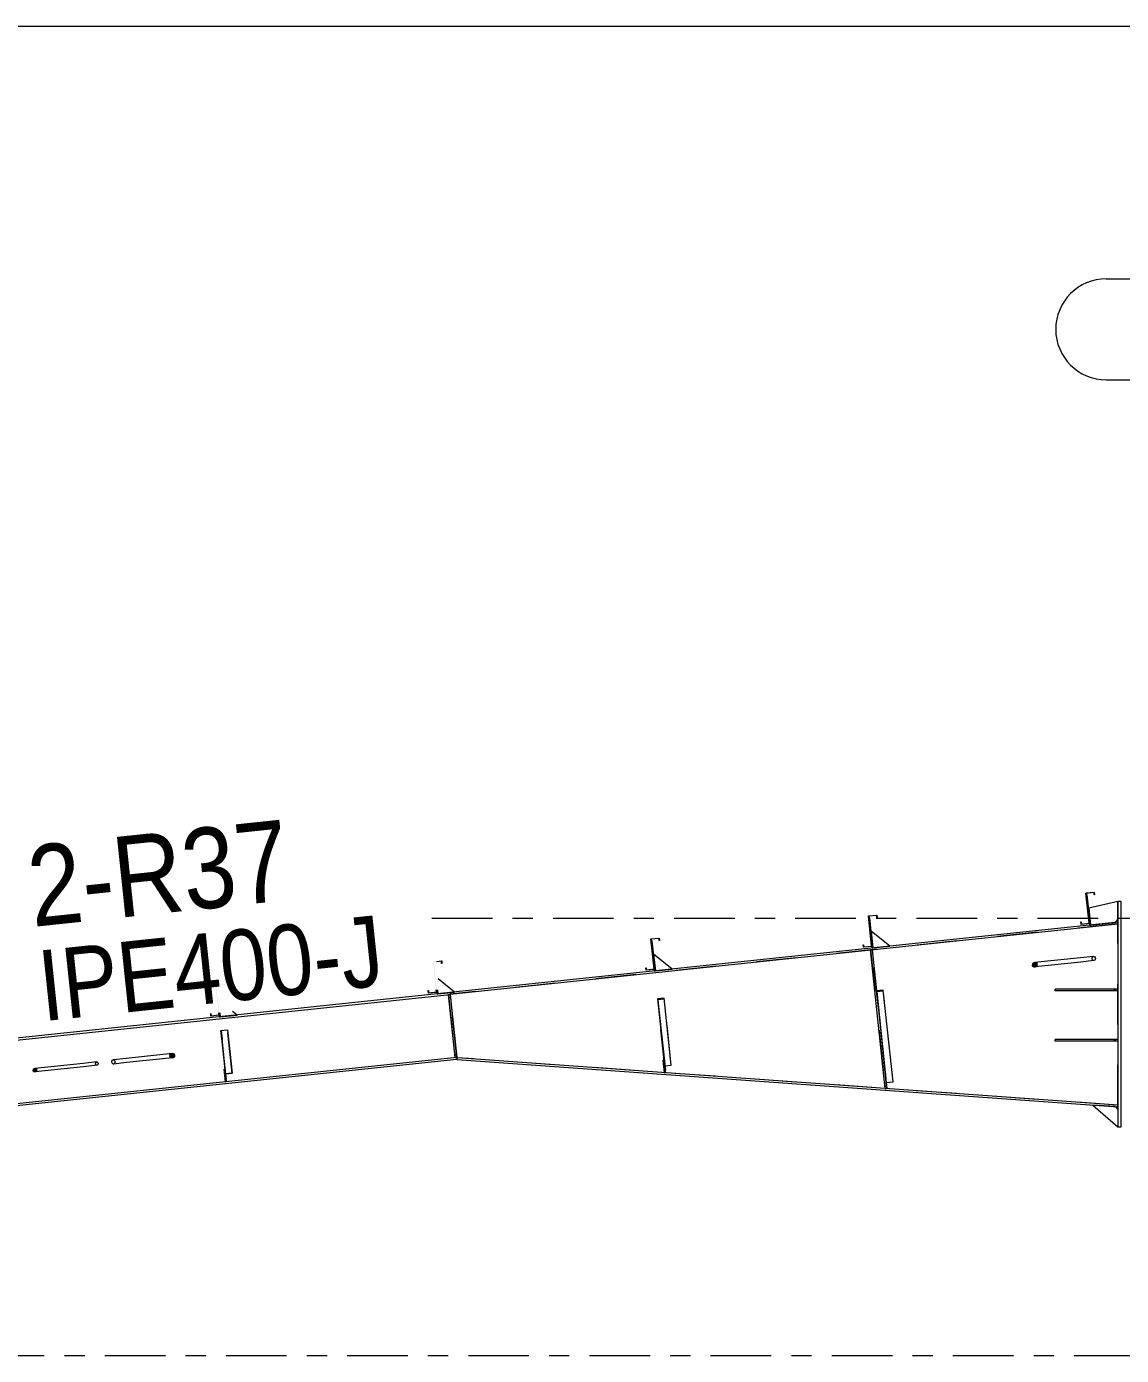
# Model space of a CAD drawing. Header units: millimetres. Extents: x -49 to 773, y -82 to 492.
# Drawn here: x 178.2 to 232.4, y 425.7 to 491.6 of the extents above; entities that cross this region are included whole.
import ezdxf

# ---------------------------------------------------------------- set-up
doc = ezdxf.new("R2010")
doc.units = ezdxf.units.MM
for name, pattern in [('XKITLINE00', [0]), ('XKITLINE02', [4, 2, -2]), ('XKITLINE03', [6, 3, -1, 1, -1])]:
    doc.linetypes.add(name, pattern=pattern)
for name, color, linetype, lineweight in [('DrawingSheet', 5, 'Continuous', 0), ('Part', 2, 'Continuous', 0), ('PartMark', 7, 'Continuous', 0), ('S-grid', 1, 'Continuous', 0)]:
    doc.layers.add(name, color=color, linetype=linetype, lineweight=lineweight)
doc.styles.add('ARIAL', font='ARIAL.TTF')

# ---------------------------------------------------------------- blocks, each defined once
blk = doc.blocks.new('*A309')
at = {"layer": 'Part'}
blk.add_hatch(color=3, dxfattribs=at).paths.add_polyline_path([(220.278, 443.81), (220.61, 443.845), (220.613, 443.813), (220.298, 443.78), (220.363, 443.167), (220.347, 443.165)], flags=17)
blk = doc.blocks.new('*A310')
at = {"layer": 'Part'}
blk.add_hatch(color=3, dxfattribs=at).paths.add_polyline_path([(209.428, 443.407), (209.759, 443.442), (209.762, 443.416), (209.447, 443.382), (209.499, 442.887), (209.483, 442.886)], flags=17)
blk = doc.blocks.new('*A352')
at = {"layer": 'Part'}
blk.add_hatch(color=3, dxfattribs=at).paths.add_polyline_path([(187.552, 444.11), (187.966, 444.153), (187.979, 444.029), (187.964, 444.027), (187.953, 444.137), (187.568, 444.096), (187.726, 442.603), (187.311, 442.559), (187.298, 442.683), (187.313, 442.685), (187.325, 442.576), (187.709, 442.616)], flags=17)
blk = doc.blocks.new('*A353')
at = {"layer": 'Part'}
blk.add_hatch(color=3, dxfattribs=at).paths.add_polyline_path([(198.325, 445.246), (198.74, 445.29), (198.753, 445.165), (198.738, 445.164), (198.726, 445.273), (198.342, 445.233), (198.499, 443.739), (198.085, 443.696), (198.072, 443.82), (198.087, 443.821), (198.098, 443.712), (198.483, 443.753)], flags=17)
blk = doc.blocks.new('*A354')
at = {"layer": 'Part'}
blk.add_hatch(color=3, dxfattribs=at).paths.add_polyline_path([(209.099, 446.382), (209.513, 446.426), (209.526, 446.302), (209.511, 446.3), (209.5, 446.41), (209.115, 446.369), (209.273, 444.876), (208.858, 444.832), (208.845, 444.956), (208.86, 444.958), (208.872, 444.848), (209.256, 444.889)], flags=17)
blk = doc.blocks.new('*A355')
at = {"layer": 'Part'}
blk.add_hatch(color=3, dxfattribs=at).paths.add_polyline_path([(219.872, 447.519), (220.287, 447.562), (220.3, 447.438), (220.285, 447.437), (220.273, 447.546), (219.889, 447.505), (220.046, 446.012), (219.632, 445.968), (219.619, 446.093), (219.634, 446.094), (219.645, 445.985), (220.03, 446.025)], flags=17)
blk = doc.blocks.new('*A360')
at = {"layer": 'Part'}
blk.add_hatch(color=3, dxfattribs=at).paths.add_polyline_path([(187.806, 441.841), (188.137, 441.876), (188.14, 441.855), (187.825, 441.822), (187.867, 441.423), (187.85, 441.421)], flags=17)
blk = doc.blocks.new('*A361')
at = {"layer": 'Part'}
blk.add_hatch(color=3, dxfattribs=at).paths.add_polyline_path([(178.587, 439.963), (178.666, 439.947), (178.704, 439.892), (178.678, 439.83), (178.605, 439.797), (178.525, 439.814), (178.488, 439.869), (178.513, 439.931)], flags=17)
blk = doc.blocks.new('*A371')
at = {"layer": 'Part'}
blk.add_hatch(color=3, dxfattribs=at).paths.add_polyline_path([(185.456, 440.694), (185.508, 440.662), (185.531, 440.612), (185.519, 440.558), (185.474, 440.515), (185.41, 440.494), (185.342, 440.501), (185.29, 440.534), (185.267, 440.584), (185.279, 440.637), (185.323, 440.681), (185.388, 440.701)], flags=17)
blk = doc.blocks.new('*A382')
at = {"layer": 'Part'}
blk.add_hatch(color=3, dxfattribs=at).paths.add_polyline_path([(230.646, 448.655), (231.06, 448.699), (231.073, 448.574), (231.058, 448.573), (231.047, 448.682), (230.662, 448.642), (230.82, 447.148), (230.405, 447.105), (230.392, 447.229), (230.407, 447.231), (230.419, 447.121), (230.803, 447.162)], flags=17)
blk = doc.blocks.new('*A383')
at = {"layer": 'Part'}
blk.add_hatch(color=3, dxfattribs=at).paths.add_polyline_path([(187.552, 444.11), (187.966, 444.153), (187.979, 444.029), (187.964, 444.027), (187.953, 444.137), (187.568, 444.096), (187.726, 442.603), (187.311, 442.559), (187.298, 442.683), (187.313, 442.685), (187.325, 442.576), (187.709, 442.616)], flags=17)
blk = doc.blocks.new('*A384')
at = {"layer": 'Part'}
blk.add_hatch(color=3, dxfattribs=at).paths.add_polyline_path([(198.325, 445.246), (198.74, 445.29), (198.753, 445.165), (198.738, 445.164), (198.726, 445.273), (198.342, 445.233), (198.499, 443.739), (198.085, 443.696), (198.072, 443.82), (198.087, 443.821), (198.098, 443.712), (198.483, 443.753)], flags=17)
blk = doc.blocks.new('*A385')
at = {"layer": 'Part'}
blk.add_hatch(color=3, dxfattribs=at).paths.add_polyline_path([(209.099, 446.382), (209.513, 446.426), (209.526, 446.302), (209.511, 446.3), (209.5, 446.41), (209.115, 446.369), (209.273, 444.876), (208.858, 444.832), (208.845, 444.956), (208.86, 444.958), (208.872, 444.848), (209.256, 444.889)], flags=17)
blk = doc.blocks.new('*A386')
at = {"layer": 'Part'}
blk.add_hatch(color=3, dxfattribs=at).paths.add_polyline_path([(219.872, 447.519), (220.287, 447.562), (220.3, 447.438), (220.285, 447.437), (220.273, 447.546), (219.889, 447.505), (220.046, 446.012), (219.632, 445.968), (219.619, 446.093), (219.634, 446.094), (219.645, 445.985), (220.03, 446.025)], flags=17)
blk = doc.blocks.new('*A388')
at = {"layer": 'Part'}
blk.add_hatch(color=3, dxfattribs=at).paths.add_polyline_path([(228.171, 445.2), (228.223, 445.167), (228.246, 445.117), (228.234, 445.064), (228.19, 445.02), (228.125, 445), (228.058, 445.007), (228.005, 445.039), (227.982, 445.089), (227.994, 445.143), (228.039, 445.186), (228.103, 445.207)], flags=17)
blk = doc.blocks.new('*A392')
at = {"layer": 'Part'}
blk.add_hatch(color=3, dxfattribs=at).paths.add_polyline_path([(230.646, 448.655), (231.06, 448.699), (231.073, 448.574), (231.058, 448.573), (231.047, 448.682), (230.662, 448.642), (230.82, 447.148), (230.405, 447.105), (230.392, 447.229), (230.407, 447.231), (230.419, 447.121), (230.803, 447.162)], flags=17)
blk = doc.blocks.new('*A477')
at = {"layer": 'DrawingSheet', "color": 5, "linetype": 'XKITLINE00', "lineweight": 0}
blk.add_line((773.263, 491.582), (-46.737, 491.582), dxfattribs=at)
blk = doc.blocks.new('*A1511')
at = {"layer": 'S-grid', "color": 1, "linetype": 'XKITLINE03', "lineweight": 0}
blk.add_line((198.252, 447.415), (270.035, 447.415), dxfattribs=at)
blk = doc.blocks.new('*A1512')
at = {"layer": 'S-grid', "color": 1, "linetype": 'XKITLINE03', "lineweight": 0}
blk.add_line((2.06, 425.748), (484.241, 425.748), dxfattribs=at)
blk = doc.blocks.new('*A1564')
at = {"layer": 'Part', "color": 2, "linetype": 'XKITLINE00', "lineweight": 0}
for p, q in [((220.61, 443.845), (220.278, 443.81)), ((220.278, 443.81), (220.742, 439.416)), ((220.298, 443.78), (220.613, 443.813)), ((220.792, 439.104), (220.298, 443.78)), ((221.09, 439.299), (220.61, 443.845)), ((220.363, 443.167), (220.347, 443.165)), ((220.775, 439.266), (221.09, 439.299)), ((220.775, 439.102), (220.792, 439.104))]:
    blk.add_line(p, q, dxfattribs=at)
at = {"layer": 'Part', "color": 7, "linetype": 'XKITLINE02', "lineweight": 0}
for p, q in [((220.742, 439.416), (220.775, 439.102)), ((220.757, 439.273), (221.089, 439.308))]:
    blk.add_line(p, q, dxfattribs=at)
blk = doc.blocks.new('*A1565')
at = {"layer": 'Part', "color": 2, "linetype": 'XKITLINE00', "lineweight": 0}
for p, q in [((219.939, 447.425), (219.898, 447.421)), ((220.096, 445.933), (219.939, 447.425)), ((220.046, 446.012), (220.055, 445.929))]:
    blk.add_line(p, q, dxfattribs=at)
at = {"layer": 'Part', "color": 7, "linetype": 'XKITLINE02', "lineweight": 0}
for p, q in [((219.898, 447.421), (220.046, 446.012)), ((220.055, 445.929), (220.096, 445.933))]:
    blk.add_line(p, q, dxfattribs=at)
blk = doc.blocks.new('*A1566')
at = {"layer": 'Part', "color": 7, "linetype": 'XKITLINE02', "lineweight": 0}
for p, q in [((219.981, 445.837), (220.064, 445.846)), ((220.278, 443.81), (220.742, 439.416)), ((220.693, 439.083), (220.776, 439.092)), ((220.705, 438.973), (220.706, 438.959)), ((220.789, 438.967), (220.706, 438.959))]:
    blk.add_line(p, q, dxfattribs=at)
at = {"layer": 'Part', "color": 2, "linetype": 'XKITLINE00', "lineweight": 0}
for p, q in [((220.705, 438.973), (219.981, 445.837)), ((220.064, 445.846), (220.278, 443.81)), ((220.742, 439.416), (220.789, 438.967))]:
    blk.add_line(p, q, dxfattribs=at)
blk = doc.blocks.new('*A1567')
at = {"layer": 'Part', "color": 7, "linetype": 'XKITLINE02', "lineweight": 0}
for p, q in [((220.064, 445.846), (219.981, 445.837)), ((219.981, 445.837), (220.706, 438.959)), ((220.789, 438.967), (220.064, 445.846)), ((220.693, 439.083), (220.776, 439.092)), ((220.706, 438.959), (220.789, 438.967))]:
    blk.add_line(p, q, dxfattribs=at)
blk = doc.blocks.new('*A1568')
at = {"layer": 'Part', "color": 2, "linetype": 'XKITLINE00', "lineweight": 0}
blk.add_line((220.925, 446.021), (220.009, 446.762), dxfattribs=at)
at = {"layer": 'Part', "color": 7, "linetype": 'XKITLINE02', "lineweight": 0}
for p, q in [((220.009, 446.762), (220.096, 445.933)), ((220.096, 445.933), (220.925, 446.021))]:
    blk.add_line(p, q, dxfattribs=at)
blk = doc.blocks.new('*A1569')
at = {"layer": 'Part', "color": 2, "linetype": 'XKITLINE00', "lineweight": 0}
for p, q in [((209.759, 443.442), (209.428, 443.407)), ((209.428, 443.407), (209.77, 440.162)), ((209.447, 443.382), (209.762, 443.416)), ((209.447, 443.382), (209.499, 442.887)), ((210.109, 440.121), (209.759, 443.442)), ((209.499, 442.887), (209.483, 442.886)), ((209.499, 442.887), (209.816, 439.888)), ((209.794, 440.088), (210.109, 440.121)), ((209.799, 439.886), (209.816, 439.888))]:
    blk.add_line(p, q, dxfattribs=at)
at = {"layer": 'Part', "color": 7, "linetype": 'XKITLINE02', "lineweight": 0}
for p, q in [((209.77, 440.162), (209.799, 439.886)), ((209.777, 440.097), (210.108, 440.132))]:
    blk.add_line(p, q, dxfattribs=at)
blk = doc.blocks.new('*A1570')
at = {"layer": 'Part', "color": 7, "linetype": 'XKITLINE02', "lineweight": 0}
for p, q in [((209.799, 439.886), (209.428, 443.407)), ((209.816, 439.888), (209.447, 443.382)), ((210.109, 440.121), (209.759, 443.442)), ((209.777, 440.097), (210.108, 440.132)), ((209.794, 440.088), (210.109, 440.121)), ((209.799, 439.886), (209.816, 439.888))]:
    blk.add_line(p, q, dxfattribs=at)
blk = doc.blocks.new('*A1571')
at = {"layer": 'Part', "color": 7, "linetype": 'XKITLINE02', "lineweight": 0}
for p, q in [((209.747, 440.375), (209.706, 440.37)), ((209.706, 440.37), (209.772, 439.749)), ((209.813, 439.753), (209.747, 440.375)), ((209.758, 439.873), (209.8, 439.878)), ((209.772, 439.749), (209.813, 439.753))]:
    blk.add_line(p, q, dxfattribs=at)
blk = doc.blocks.new('*A1572')
at = {"layer": 'Part', "color": 2, "linetype": 'XKITLINE00', "lineweight": 0}
for p, q in [((209.166, 446.289), (209.124, 446.284)), ((209.323, 444.797), (209.166, 446.289)), ((209.273, 444.876), (209.281, 444.793))]:
    blk.add_line(p, q, dxfattribs=at)
at = {"layer": 'Part', "color": 7, "linetype": 'XKITLINE02', "lineweight": 0}
for p, q in [((209.124, 446.284), (209.273, 444.876)), ((209.281, 444.793), (209.323, 444.797))]:
    blk.add_line(p, q, dxfattribs=at)
blk = doc.blocks.new('*A1573')
at = {"layer": 'Part', "color": 2, "linetype": 'XKITLINE00', "lineweight": 0}
for p, q in [((209.706, 440.37), (209.747, 440.375)), ((209.771, 439.756), (209.706, 440.37)), ((209.77, 440.162), (209.813, 439.753))]:
    blk.add_line(p, q, dxfattribs=at)
at = {"layer": 'Part', "color": 7, "linetype": 'XKITLINE02', "lineweight": 0}
for p, q in [((209.747, 440.375), (209.77, 440.162)), ((209.758, 439.873), (209.8, 439.878)), ((209.771, 439.756), (209.772, 439.749)), ((209.813, 439.753), (209.772, 439.749))]:
    blk.add_line(p, q, dxfattribs=at)
blk = doc.blocks.new('*A1574')
at = {"layer": 'Part', "color": 2, "linetype": 'XKITLINE00', "lineweight": 0}
blk.add_line((210.152, 444.885), (209.235, 445.626), dxfattribs=at)
at = {"layer": 'Part', "color": 7, "linetype": 'XKITLINE02', "lineweight": 0}
for p, q in [((209.235, 445.626), (209.323, 444.797)), ((209.323, 444.797), (210.152, 444.885))]:
    blk.add_line(p, q, dxfattribs=at)
blk = doc.blocks.new('*A1578')
at = {"layer": 'Part', "color": 2, "linetype": 'XKITLINE00', "lineweight": 0}
for p, q in [((232.227, 448.232), (232.227, 437.066)), ((232.394, 448.232), (232.227, 448.232)), ((232.394, 437.066), (232.394, 448.232)), ((232.227, 437.066), (232.394, 437.066))]:
    blk.add_line(p, q, dxfattribs=at)
blk = doc.blocks.new('*A1580')
at = {"layer": 'Part', "color": 2, "linetype": 'XKITLINE00', "lineweight": 0}
for p, q in [((230.98, 438.154), (232.227, 437.066)), ((232.102, 438.074), (232.227, 437.94))]:
    blk.add_line(p, q, dxfattribs=at)
at = {"layer": 'Part', "color": 7, "linetype": 'XKITLINE02', "lineweight": 0}
for p, q in [((232.102, 438.074), (230.98, 438.154)), ((232.227, 437.94), (232.227, 437.066))]:
    blk.add_line(p, q, dxfattribs=at)
blk = doc.blocks.new('*A1584')
at = {"layer": 'Part', "color": 2, "linetype": 'XKITLINE00', "lineweight": 0}
for p, q in [((232.227, 441.399), (229.127, 441.399)), ((229.127, 441.399), (229.127, 441.316)), ((232.227, 441.316), (229.127, 441.316)), ((232.06, 441.316), (232.06, 441.399))]:
    blk.add_line(p, q, dxfattribs=at)
at = {"layer": 'Part', "color": 7, "linetype": 'XKITLINE02', "lineweight": 0}
for p, q in [((232.102, 441.316), (232.102, 441.399)), ((232.227, 441.399), (232.227, 441.316))]:
    blk.add_line(p, q, dxfattribs=at)
blk = doc.blocks.new('*A1585')
at = {"layer": 'Part', "color": 2, "linetype": 'XKITLINE00', "lineweight": 0}
for p, q in [((232.227, 443.899), (229.127, 443.899)), ((229.127, 443.899), (229.127, 443.816)), ((232.227, 443.816), (229.127, 443.816)), ((232.06, 443.816), (232.06, 443.899))]:
    blk.add_line(p, q, dxfattribs=at)
at = {"layer": 'Part', "color": 7, "linetype": 'XKITLINE02', "lineweight": 0}
for p, q in [((232.102, 443.816), (232.102, 443.899)), ((232.227, 443.899), (232.227, 443.816))]:
    blk.add_line(p, q, dxfattribs=at)
blk = doc.blocks.new('*A1586')
at = {"layer": 'Part', "color": 7, "linetype": 'XKITLINE02', "lineweight": 0}
for p, q in [((232.227, 441.399), (229.127, 441.399)), ((229.127, 441.316), (229.127, 441.399)), ((232.227, 441.316), (229.127, 441.316)), ((232.06, 441.316), (232.06, 441.399)), ((232.102, 441.316), (232.102, 441.399)), ((232.227, 441.399), (232.227, 441.316))]:
    blk.add_line(p, q, dxfattribs=at)
blk = doc.blocks.new('*A1587')
at = {"layer": 'Part', "color": 7, "linetype": 'XKITLINE02', "lineweight": 0}
for p, q in [((232.227, 443.899), (229.127, 443.899)), ((229.127, 443.816), (229.127, 443.899)), ((232.227, 443.816), (229.127, 443.816)), ((232.06, 443.816), (232.06, 443.899)), ((232.102, 443.816), (232.102, 443.899)), ((232.227, 443.899), (232.227, 443.816))]:
    blk.add_line(p, q, dxfattribs=at)
blk = doc.blocks.new('*A1588')
at = {"layer": 'Part', "color": 2, "linetype": 'XKITLINE00', "lineweight": 0}
for p, q in [((232.227, 448.232), (230.783, 447.899)), ((230.783, 447.899), (230.87, 447.07)), ((232.103, 447.2), (232.227, 447.338))]:
    blk.add_line(p, q, dxfattribs=at)
at = {"layer": 'Part', "color": 7, "linetype": 'XKITLINE02', "lineweight": 0}
for p, q in [((232.227, 447.338), (232.227, 448.232)), ((230.87, 447.07), (232.103, 447.2))]:
    blk.add_line(p, q, dxfattribs=at)
blk = doc.blocks.new('*A1589')
at = {"layer": 'Part', "color": 2, "linetype": 'XKITLINE00', "lineweight": 0}
for p, q in [((230.713, 448.562), (230.671, 448.557)), ((230.87, 447.07), (230.713, 448.562)), ((230.82, 447.148), (230.829, 447.065))]:
    blk.add_line(p, q, dxfattribs=at)
at = {"layer": 'Part', "color": 7, "linetype": 'XKITLINE02', "lineweight": 0}
for p, q in [((230.671, 448.557), (230.82, 447.148)), ((230.829, 447.065), (230.87, 447.07))]:
    blk.add_line(p, q, dxfattribs=at)
blk = doc.blocks.new('*A1721')
at = {"layer": 'Part', "color": 2, "linetype": 'XKITLINE00', "lineweight": 0}
for p, q in [((187.298, 442.683), (187.313, 442.685)), ((187.299, 442.675), (187.298, 442.683)), ((187.311, 442.559), (187.299, 442.675)), ((187.726, 442.603), (187.311, 442.559)), ((187.313, 442.685), (187.314, 442.677)), ((187.314, 442.677), (187.325, 442.576)), ((187.325, 442.576), (187.709, 442.616)), ((187.709, 442.616), (187.698, 442.717)), ((187.713, 442.719), (187.726, 442.603))]:
    blk.add_line(p, q, dxfattribs=at)
blk = doc.blocks.new('*A1722')
at = {"layer": 'Part', "color": 2, "linetype": 'XKITLINE00', "lineweight": 0}
for p, q in [((198.479, 445.262), (198.74, 445.29)), ((198.726, 445.273), (198.481, 445.247)), ((198.738, 445.164), (198.726, 445.273)), ((198.753, 445.165), (198.738, 445.164)), ((198.74, 445.29), (198.753, 445.165)), ((198.072, 443.82), (198.087, 443.821)), ((198.073, 443.812), (198.072, 443.82)), ((198.085, 443.696), (198.073, 443.812)), ((198.499, 443.739), (198.085, 443.696)), ((198.087, 443.821), (198.087, 443.813)), ((198.087, 443.813), (198.098, 443.712)), ((198.098, 443.712), (198.483, 443.753)), ((198.483, 443.753), (198.472, 443.854)), ((198.487, 443.855), (198.499, 443.739))]:
    blk.add_line(p, q, dxfattribs=at)
blk = doc.blocks.new('*A1723')
at = {"layer": 'Part', "color": 2, "linetype": 'XKITLINE00', "lineweight": 0}
for p, q in [((209.099, 446.382), (209.513, 446.426)), ((209.256, 444.889), (209.099, 446.382)), ((209.5, 446.41), (209.115, 446.369)), ((209.115, 446.369), (209.273, 444.876)), ((209.511, 446.3), (209.5, 446.41)), ((209.513, 446.426), (209.526, 446.302)), ((209.526, 446.302), (209.511, 446.3)), ((208.845, 444.956), (208.86, 444.958)), ((208.858, 444.832), (208.845, 444.956)), ((209.273, 444.876), (208.858, 444.832)), ((208.86, 444.958), (208.872, 444.848)), ((208.872, 444.848), (209.256, 444.889))]:
    blk.add_line(p, q, dxfattribs=at)
blk = doc.blocks.new('*A1724')
at = {"layer": 'Part', "color": 2, "linetype": 'XKITLINE00', "lineweight": 0}
for p, q in [((219.872, 447.519), (220.287, 447.562)), ((220.03, 446.025), (219.872, 447.519)), ((220.273, 447.546), (219.889, 447.505)), ((219.889, 447.505), (220.046, 446.012)), ((220.285, 447.437), (220.273, 447.546)), ((220.3, 447.438), (220.285, 447.437)), ((220.287, 447.562), (220.3, 447.438)), ((219.619, 446.093), (219.634, 446.094)), ((219.632, 445.968), (219.619, 446.093)), ((220.046, 446.012), (219.632, 445.968)), ((219.634, 446.094), (219.645, 445.985)), ((219.645, 445.985), (220.03, 446.025))]:
    blk.add_line(p, q, dxfattribs=at)
blk = doc.blocks.new('*A1725')
at = {"layer": 'Part', "color": 2, "linetype": 'XKITLINE00', "lineweight": 0}
for p, q in [((199.144, 443.723), (126.51, 436.062)), ((199.155, 443.616), (126.522, 435.955)), ((199.153, 443.641), (199.155, 443.616)), ((199.482, 440.516), (134.536, 433.666)), ((199.482, 440.516), (199.494, 440.409)), ((199.494, 440.409), (134.548, 433.558)), ((134.205, 433.631), (126.849, 432.855)), ((134.216, 433.523), (126.86, 432.747))]:
    blk.add_line(p, q, dxfattribs=at)
at = {"layer": 'Part', "color": 7, "linetype": 'XKITLINE02', "lineweight": 0}
for p, q in [((199.144, 443.723), (199.153, 443.641)), ((199.155, 443.616), (199.482, 440.516)), ((126.51, 436.062), (126.86, 432.747)), ((134.536, 433.666), (134.205, 433.631)), ((134.548, 433.558), (134.216, 433.523))]:
    blk.add_line(p, q, dxfattribs=at)
blk = doc.blocks.new('*A1737')
at = {"layer": 'Part', "color": 2, "linetype": 'XKITLINE00', "lineweight": 0}
for p, q in [((199.5, 440.492), (199.494, 440.409)), ((232.227, 438.149), (199.5, 440.492)), ((199.494, 440.409), (232.221, 438.065)), ((232.221, 438.065), (232.227, 438.149))]:
    blk.add_line(p, q, dxfattribs=at)
blk = doc.blocks.new('*A1738')
at = {"layer": 'Part', "color": 2, "linetype": 'XKITLINE00', "lineweight": 0}
for p, q in [((232.218, 447.212), (199.144, 443.723)), ((199.153, 443.641), (232.227, 447.129)), ((232.227, 447.129), (232.218, 447.212)), ((199.144, 443.723), (199.153, 443.641))]:
    blk.add_line(p, q, dxfattribs=at)
blk = doc.blocks.new('*A1739')
at = {"layer": 'Part', "color": 7, "linetype": 'XKITLINE02', "lineweight": 0}
for p, q in [((232.227, 447.129), (199.153, 443.641)), ((232.227, 438.149), (232.227, 447.129)), ((199.153, 443.641), (199.485, 440.493)), ((232.227, 438.149), (199.5, 440.492))]:
    blk.add_line(p, q, dxfattribs=at)
at = {"layer": 'Part', "color": 2, "linetype": 'XKITLINE00', "lineweight": 0}
blk.add_line((199.5, 440.492), (199.485, 440.493), dxfattribs=at)
blk = doc.blocks.new('*A1746')
at = {"layer": 'Part', "color": 7, "linetype": 'XKITLINE02', "lineweight": 0}
for p, q in [((187.713, 442.719), (187.726, 442.603)), ((187.734, 442.52), (187.776, 442.524))]:
    blk.add_line(p, q, dxfattribs=at)
at = {"layer": 'Part', "color": 2, "linetype": 'XKITLINE00', "lineweight": 0}
for p, q in [((187.726, 442.603), (187.734, 442.52)), ((187.776, 442.524), (187.755, 442.723))]:
    blk.add_line(p, q, dxfattribs=at)
blk = doc.blocks.new('*A1747')
at = {"layer": 'Part', "color": 2, "linetype": 'XKITLINE00', "lineweight": 0}
for p, q in [((187.966, 439.93), (188.007, 439.934)), ((188.031, 439.308), (187.966, 439.93)), ((188.034, 439.675), (188.073, 439.313))]:
    blk.add_line(p, q, dxfattribs=at)
at = {"layer": 'Part', "color": 7, "linetype": 'XKITLINE02', "lineweight": 0}
for p, q in [((188.007, 439.934), (188.034, 439.675)), ((188.018, 439.433), (188.059, 439.437)), ((188.073, 439.313), (188.031, 439.308))]:
    blk.add_line(p, q, dxfattribs=at)
blk = doc.blocks.new('*A1748')
at = {"layer": 'Part', "color": 7, "linetype": 'XKITLINE02', "lineweight": 0}
for p, q in [((187.755, 442.723), (187.776, 442.524)), ((187.776, 442.524), (188.604, 442.612))]:
    blk.add_line(p, q, dxfattribs=at)
at = {"layer": 'Part', "color": 2, "linetype": 'XKITLINE00', "lineweight": 0}
blk.add_line((188.604, 442.612), (188.385, 442.79), dxfattribs=at)
blk = doc.blocks.new('*A1751')
at = {"layer": 'Part', "color": 7, "linetype": 'XKITLINE02', "lineweight": 0}
for p, q in [((188.007, 439.934), (187.966, 439.93)), ((187.966, 439.93), (188.031, 439.308)), ((188.073, 439.313), (188.007, 439.934)), ((188.018, 439.433), (188.059, 439.437)), ((188.031, 439.308), (188.073, 439.313))]:
    blk.add_line(p, q, dxfattribs=at)
blk = doc.blocks.new('*A1752')
at = {"layer": 'Part', "color": 7, "linetype": 'XKITLINE02', "lineweight": 0}
for p, q in [((188.058, 439.453), (187.806, 441.841)), ((188.074, 439.454), (187.825, 441.822)), ((188.363, 439.736), (188.137, 441.876)), ((188.03, 439.714), (188.362, 439.749)), ((188.048, 439.703), (188.363, 439.736)), ((188.058, 439.453), (188.074, 439.454))]:
    blk.add_line(p, q, dxfattribs=at)
blk = doc.blocks.new('*A1753')
at = {"layer": 'Part', "color": 2, "linetype": 'XKITLINE00', "lineweight": 0}
for p, q in [((187.806, 441.841), (188.137, 441.876)), ((187.85, 441.421), (187.806, 441.841)), ((188.14, 441.855), (187.825, 441.822)), ((187.825, 441.822), (187.867, 441.423)), ((188.137, 441.876), (188.363, 439.736)), ((187.867, 441.423), (187.85, 441.421)), ((187.85, 441.421), (188.034, 439.675)), ((188.074, 439.454), (187.867, 441.423)), ((188.048, 439.703), (188.363, 439.736)), ((188.058, 439.453), (188.074, 439.454))]:
    blk.add_line(p, q, dxfattribs=at)
at = {"layer": 'Part', "color": 7, "linetype": 'XKITLINE02', "lineweight": 0}
for p, q in [((188.03, 439.714), (188.362, 439.749)), ((188.034, 439.675), (188.058, 439.453))]:
    blk.add_line(p, q, dxfattribs=at)
blk = doc.blocks.new('*A1754')
at = {"layer": 'Part', "color": 7, "linetype": 'XKITLINE02', "lineweight": 0}
for p, q in [((198.487, 443.855), (198.499, 443.739)), ((198.508, 443.656), (198.549, 443.661))]:
    blk.add_line(p, q, dxfattribs=at)
at = {"layer": 'Part', "color": 2, "linetype": 'XKITLINE00', "lineweight": 0}
for p, q in [((198.499, 443.739), (198.508, 443.656)), ((198.549, 443.661), (198.528, 443.86))]:
    blk.add_line(p, q, dxfattribs=at)
blk = doc.blocks.new('*A1755')
at = {"layer": 'Part', "color": 2, "linetype": 'XKITLINE00', "lineweight": 0}
blk.add_line((199.378, 443.748), (198.57, 444.402), dxfattribs=at)
at = {"layer": 'Part', "color": 7, "linetype": 'XKITLINE02', "lineweight": 0}
for p, q in [((198.528, 443.86), (198.549, 443.661)), ((198.549, 443.661), (199.378, 443.748))]:
    blk.add_line(p, q, dxfattribs=at)
blk = doc.blocks.new('*A1756')
at = {"layer": 'Part', "color": 7, "linetype": 'XKITLINE02', "lineweight": 0}
for p, q in [((199.155, 443.616), (199.073, 443.607)), ((199.073, 443.607), (199.4, 440.508)), ((199.086, 443.483), (199.169, 443.491)), ((199.482, 440.516), (199.155, 443.616)), ((199.386, 440.632), (199.469, 440.641)), ((199.4, 440.508), (199.482, 440.516))]:
    blk.add_line(p, q, dxfattribs=at)
blk = doc.blocks.new('*A1757')
at = {"layer": 'Part', "color": 7, "linetype": 'XKITLINE02', "lineweight": 0}
for p, q in [((199.155, 443.616), (199.073, 443.607)), ((199.086, 443.483), (199.169, 443.491)), ((199.469, 440.641), (199.386, 440.632)), ((199.482, 440.516), (199.4, 440.508))]:
    blk.add_line(p, q, dxfattribs=at)
at = {"layer": 'Part', "color": 2, "linetype": 'XKITLINE00', "lineweight": 0}
for p, q in [((199.4, 440.508), (199.073, 443.607)), ((199.155, 443.616), (199.482, 440.516))]:
    blk.add_line(p, q, dxfattribs=at)
blk = doc.blocks.new('*A1758')
at = {"layer": 'Part', "color": 7, "linetype": 'XKITLINE02', "lineweight": 0}
for p, q in [((220.775, 439.102), (220.278, 443.81)), ((220.792, 439.104), (220.298, 443.78)), ((221.09, 439.299), (220.61, 443.845)), ((220.757, 439.273), (221.089, 439.308)), ((220.775, 439.266), (221.09, 439.299)), ((220.775, 439.102), (220.792, 439.104))]:
    blk.add_line(p, q, dxfattribs=at)
blk = doc.blocks.new('*A1760')
at = {"layer": 'Part', "color": 2, "linetype": 'XKITLINE00', "lineweight": 0}
for p, q in [((178.513, 439.931), (178.488, 439.869)), ((178.488, 439.869), (178.525, 439.814)), ((178.587, 439.963), (178.513, 439.931)), ((178.525, 439.814), (178.605, 439.797)), ((180.99, 440.217), (178.587, 439.963)), ((178.666, 439.947), (178.587, 439.963)), ((181.008, 440.051), (178.605, 439.797)), ((178.605, 439.797), (178.678, 439.83)), ((178.704, 439.892), (178.666, 439.947)), ((178.678, 439.83), (178.704, 439.892))]:
    blk.add_line(p, q, dxfattribs=at)
at = {"layer": 'Part', "color": 7, "linetype": 'XKITLINE02', "lineweight": 0}
for p, q in [((181.657, 440.287), (180.99, 440.217)), ((181.675, 440.121), (181.008, 440.051)), ((181.602, 440.197), (181.615, 440.258)), ((181.627, 440.141), (181.602, 440.197)), ((181.615, 440.258), (181.657, 440.287)), ((181.675, 440.121), (181.627, 440.141)), ((181.657, 440.287), (181.705, 440.267)), ((181.717, 440.15), (181.675, 440.121)), ((181.705, 440.267), (181.729, 440.211)), ((181.729, 440.211), (181.717, 440.15))]:
    blk.add_line(p, q, dxfattribs=at)
blk = doc.blocks.new('*A1796')
at = {"layer": 'Part', "color": 7, "linetype": 'XKITLINE02', "lineweight": 0}
for p, q in [((183.114, 440.462), (182.47, 440.394)), ((182.4, 440.281), (182.405, 440.334)), ((182.416, 440.231), (182.4, 440.281)), ((182.405, 440.334), (182.431, 440.375)), ((182.45, 440.196), (182.416, 440.231)), ((182.431, 440.375), (182.47, 440.394)), ((182.492, 440.186), (182.45, 440.196)), ((182.47, 440.394), (182.512, 440.384)), ((183.136, 440.254), (182.492, 440.186)), ((182.531, 440.205), (182.492, 440.186)), ((182.512, 440.384), (182.546, 440.349)), ((182.557, 440.246), (182.531, 440.205)), ((182.546, 440.349), (182.562, 440.299)), ((182.562, 440.299), (182.557, 440.246))]:
    blk.add_line(p, q, dxfattribs=at)
at = {"layer": 'Part', "color": 2, "linetype": 'XKITLINE00', "lineweight": 0}
for p, q in [((185.388, 440.701), (183.114, 440.462)), ((185.41, 440.494), (183.136, 440.254)), ((185.279, 440.637), (185.267, 440.584)), ((185.267, 440.584), (185.29, 440.534)), ((185.323, 440.681), (185.279, 440.637)), ((185.29, 440.534), (185.342, 440.501)), ((185.388, 440.701), (185.323, 440.681)), ((185.342, 440.501), (185.41, 440.494)), ((185.456, 440.694), (185.388, 440.701)), ((185.41, 440.494), (185.474, 440.515)), ((185.508, 440.662), (185.456, 440.694)), ((185.474, 440.515), (185.519, 440.558)), ((185.531, 440.612), (185.508, 440.662)), ((185.519, 440.558), (185.531, 440.612))]:
    blk.add_line(p, q, dxfattribs=at)
blk = doc.blocks.new('*A1805')
at = {"layer": 'Part', "color": 2, "linetype": 'XKITLINE00', "lineweight": 0}
for p, q in [((230.646, 448.655), (231.06, 448.699)), ((230.803, 447.162), (230.646, 448.655)), ((231.047, 448.682), (230.662, 448.642)), ((230.662, 448.642), (230.82, 447.148)), ((231.058, 448.573), (231.047, 448.682)), ((231.073, 448.574), (231.058, 448.573)), ((231.06, 448.699), (231.073, 448.574)), ((230.392, 447.229), (230.407, 447.231)), ((230.405, 447.105), (230.392, 447.229)), ((230.82, 447.148), (230.405, 447.105)), ((230.407, 447.231), (230.419, 447.121)), ((230.419, 447.121), (230.803, 447.162))]:
    blk.add_line(p, q, dxfattribs=at)
blk = doc.blocks.new('*A1806')
at = {"layer": 'Part', "color": 2, "linetype": 'XKITLINE00', "lineweight": 0}
for p, q in [((187.298, 442.683), (187.313, 442.685)), ((187.299, 442.675), (187.298, 442.683)), ((187.311, 442.559), (187.299, 442.675)), ((187.726, 442.603), (187.311, 442.559)), ((187.313, 442.685), (187.314, 442.677)), ((187.314, 442.677), (187.325, 442.576)), ((187.325, 442.576), (187.709, 442.616)), ((187.709, 442.616), (187.698, 442.717)), ((187.713, 442.719), (187.726, 442.603))]:
    blk.add_line(p, q, dxfattribs=at)
blk = doc.blocks.new('*A1807')
at = {"layer": 'Part', "color": 2, "linetype": 'XKITLINE00', "lineweight": 0}
for p, q in [((198.479, 445.262), (198.74, 445.29)), ((198.726, 445.273), (198.481, 445.247)), ((198.738, 445.164), (198.726, 445.273)), ((198.753, 445.165), (198.738, 445.164)), ((198.74, 445.29), (198.753, 445.165)), ((198.072, 443.82), (198.087, 443.821)), ((198.073, 443.812), (198.072, 443.82)), ((198.085, 443.696), (198.073, 443.812)), ((198.499, 443.739), (198.085, 443.696)), ((198.087, 443.821), (198.087, 443.813)), ((198.087, 443.813), (198.098, 443.712)), ((198.098, 443.712), (198.483, 443.753)), ((198.483, 443.753), (198.472, 443.854)), ((198.487, 443.855), (198.499, 443.739))]:
    blk.add_line(p, q, dxfattribs=at)
blk = doc.blocks.new('*A1808')
at = {"layer": 'Part', "color": 2, "linetype": 'XKITLINE00', "lineweight": 0}
for p, q in [((209.099, 446.382), (209.513, 446.426)), ((209.256, 444.889), (209.099, 446.382)), ((209.5, 446.41), (209.115, 446.369)), ((209.115, 446.369), (209.273, 444.876)), ((209.511, 446.3), (209.5, 446.41)), ((209.513, 446.426), (209.526, 446.302)), ((209.526, 446.302), (209.511, 446.3)), ((208.845, 444.956), (208.86, 444.958)), ((208.858, 444.832), (208.845, 444.956)), ((209.273, 444.876), (208.858, 444.832)), ((208.86, 444.958), (208.872, 444.848)), ((208.872, 444.848), (209.256, 444.889))]:
    blk.add_line(p, q, dxfattribs=at)
blk = doc.blocks.new('*A1809')
at = {"layer": 'Part', "color": 2, "linetype": 'XKITLINE00', "lineweight": 0}
for p, q in [((219.872, 447.519), (220.287, 447.562)), ((220.03, 446.025), (219.872, 447.519)), ((220.273, 447.546), (219.889, 447.505)), ((219.889, 447.505), (220.046, 446.012)), ((220.285, 447.437), (220.273, 447.546)), ((220.3, 447.438), (220.285, 447.437)), ((220.287, 447.562), (220.3, 447.438)), ((219.619, 446.093), (219.634, 446.094)), ((219.632, 445.968), (219.619, 446.093)), ((220.046, 446.012), (219.632, 445.968)), ((219.634, 446.094), (219.645, 445.985)), ((219.645, 445.985), (220.03, 446.025))]:
    blk.add_line(p, q, dxfattribs=at)
blk = doc.blocks.new('*A1812')
at = {"layer": 'Part', "color": 2, "linetype": 'XKITLINE00', "lineweight": 0}
for p, q in [((227.994, 445.143), (227.982, 445.089)), ((227.982, 445.089), (228.005, 445.039)), ((228.039, 445.186), (227.994, 445.143)), ((228.005, 445.039), (228.058, 445.007)), ((228.103, 445.207), (228.039, 445.186)), ((230.377, 445.447), (228.103, 445.207)), ((228.171, 445.2), (228.103, 445.207)), ((230.399, 445.239), (228.125, 445)), ((228.223, 445.167), (228.171, 445.2)), ((228.19, 445.02), (228.234, 445.064)), ((228.246, 445.117), (228.223, 445.167)), ((228.234, 445.064), (228.246, 445.117)), ((228.058, 445.007), (228.125, 445)), ((228.125, 445), (228.19, 445.02))]:
    blk.add_line(p, q, dxfattribs=at)
at = {"layer": 'Part', "color": 7, "linetype": 'XKITLINE02', "lineweight": 0}
for p, q in [((231.021, 445.515), (230.377, 445.447)), ((231.043, 445.307), (230.399, 445.239)), ((230.951, 445.402), (230.956, 445.455)), ((230.967, 445.352), (230.951, 445.402)), ((230.956, 445.455), (230.982, 445.496)), ((231.001, 445.317), (230.967, 445.352)), ((230.982, 445.496), (231.021, 445.515)), ((231.043, 445.307), (231.001, 445.317)), ((231.021, 445.515), (231.063, 445.505)), ((231.082, 445.326), (231.043, 445.307)), ((231.063, 445.505), (231.097, 445.47)), ((231.108, 445.367), (231.082, 445.326)), ((231.097, 445.47), (231.113, 445.42)), ((231.113, 445.42), (231.108, 445.367))]:
    blk.add_line(p, q, dxfattribs=at)
blk = doc.blocks.new('*A1816')
at = {"layer": 'Part', "color": 2, "linetype": 'XKITLINE00', "lineweight": 0}
for p, q in [((230.646, 448.655), (231.06, 448.699)), ((230.803, 447.162), (230.646, 448.655)), ((231.047, 448.682), (230.662, 448.642)), ((230.662, 448.642), (230.82, 447.148)), ((231.058, 448.573), (231.047, 448.682)), ((231.073, 448.574), (231.058, 448.573)), ((231.06, 448.699), (231.073, 448.574)), ((230.392, 447.229), (230.407, 447.231)), ((230.405, 447.105), (230.392, 447.229)), ((230.82, 447.148), (230.405, 447.105)), ((230.407, 447.231), (230.419, 447.121)), ((230.419, 447.121), (230.803, 447.162))]:
    blk.add_line(p, q, dxfattribs=at)
blk = doc.blocks.new('*A1817')
at = {"layer": 'S-grid', "color": 1, "linetype": 'XKITLINE00', "lineweight": 0}
for p, q in [((231.649, 479.082), (236.638, 479.082)), ((231.649, 474.082), (236.638, 474.082))]:
    blk.add_line(p, q, dxfattribs=at)
for centre, start, end in [((231.649, 476.582), 90, 270), ((236.638, 476.582), 270, 90)]:
    blk.add_arc(centre, 2.5, start, end, dxfattribs=at)
blk = doc.blocks.new('*A2059')
at = {"layer": 'PartMark', "color": 3, "style": 'ARIAL', "width": 0.85}
blk.add_text('2-R37', height=4, rotation=6.02179, dxfattribs=at).set_placement((178.489, 446.975))
at = {"layer": 'PartMark', "color": 7, "style": 'ARIAL', "width": 0.85}
blk.add_text('IPE400-J', height=3.5, rotation=6.02179, dxfattribs=at).set_placement((178.982, 442.301))

msp = doc.modelspace()

# ---------------------------------------------------------------- block references
at = {"lineweight": 0}
for name in ['*A477', '*A1817', '*A2059', '*A1511', '*A382', '*A392', '*A1805', '*A1816', '*A1589', '*A1588', '*A1578', '*A1738', '*A1739', '*A355', '*A386', '*A1724', '*A1809', '*A1565', '*A354', '*A385', '*A1723', '*A1808', '*A1568', '*A1572', '*A1566', '*A1567', '*A353', '*A384', '*A1722', '*A1807', '*A1574', '*A1812', '*A388', '*A1755', '*A1725', '*A352', '*A383', '*A1754', '*A309', '*A1564', '*A1758', '*A1585', '*A1587', '*A1756', '*A1757', '*A310', '*A1569', '*A1570', '*A1721', '*A1806', '*A1746', '*A1748', '*A360', '*A1752', '*A1753', '*A1584', '*A1586', '*A1796', '*A371', '*A1737', '*A1760', '*A361', '*A1747', '*A1751', '*A1571', '*A1573', '*A1580', '*A1512']:
    msp.add_blockref(name, (0, 0), dxfattribs=at)

doc.saveas('drawing.dxf')
